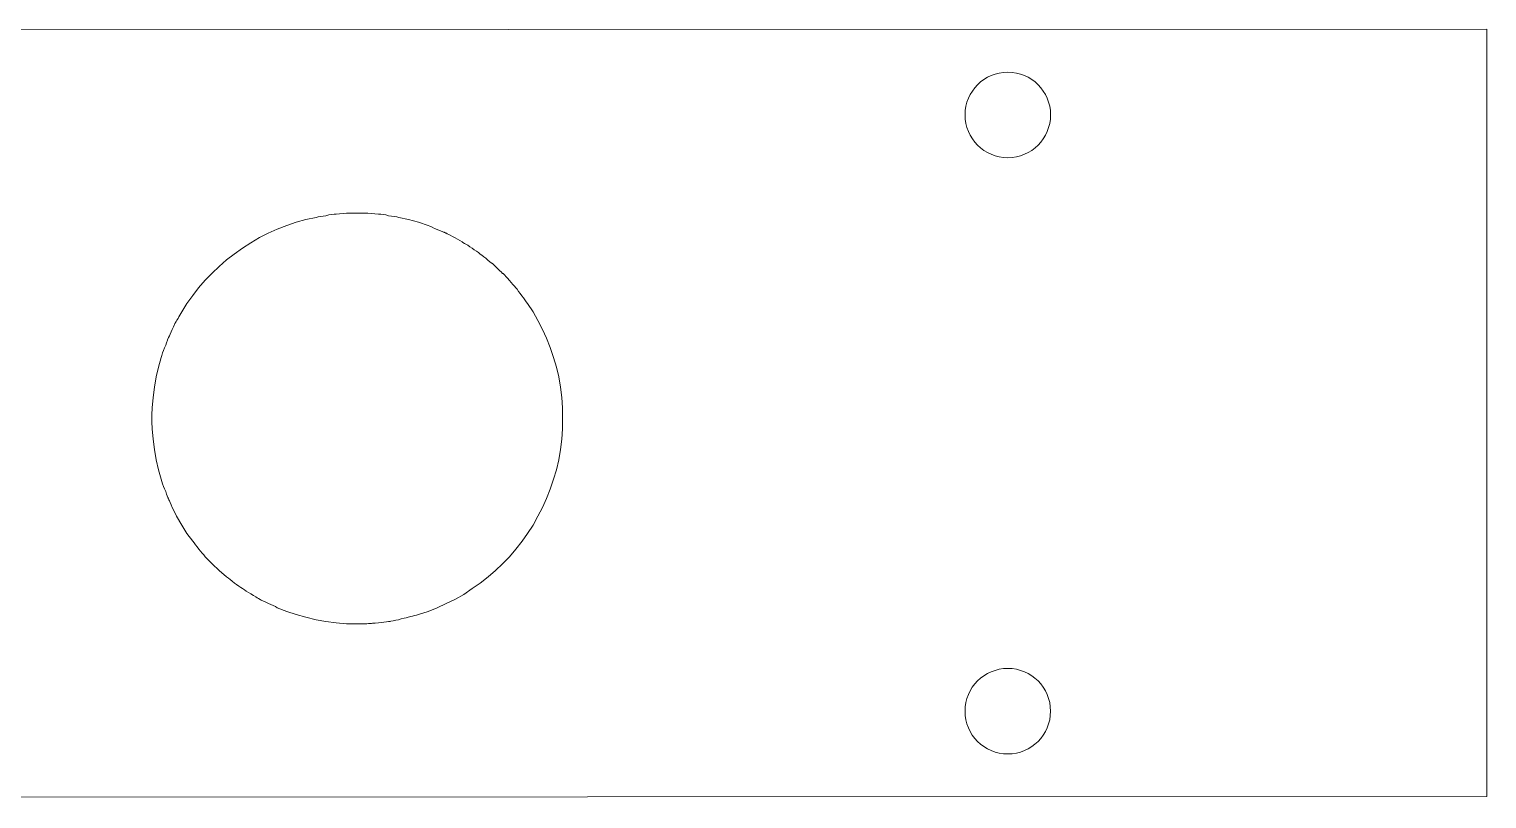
# Model space of a CAD drawing. Header units: centimetres. Extents: x 33 to 211, y -118 to 32.
# Drawn here: x 64.6 to 73.12, y -1.18 to 3.32 of the extents above; entities that cross this region are included whole.
import ezdxf

# ---------------------------------------------------------------- set-up
doc = ezdxf.new("R2010")
doc.units = ezdxf.units.CM
doc.header["$MEASUREMENT"] = 0
doc.layers.add('Layer 1', color=7, linetype='Continuous')

msp = doc.modelspace()

# ---------------------------------------------------------------- linework, layer by layer
at = {"layer": 'Layer 1', "lineweight": 9}
for points, knots in [([(44.52175, 3.30944), (44.52175, 3.30944), (73.12211, 3.32004), (73.12211, 3.32004), (73.12211, 3.32004), (73.12185, -1.16686), (73.12185, -1.16686), (73.12185, -1.16686), (36.32211, -1.17996), (36.32211, -1.17996), (36.32211, -1.17996), (36.32237, 3.30695), (36.32237, 3.30695), (36.32237, 3.30695), (43.34111, 3.30945), (43.34111, 3.30945)], [0, 0, 0, 0, 0.2, 0.2, 0.2, 0.4, 0.4, 0.4, 0.6, 0.6, 0.6, 0.8, 0.8, 0.8, 1, 1, 1, 1]), ([(70.57221, 2.81861), (70.57221, 2.95668), (70.46028, 3.06861), (70.32221, 3.06861), (70.18414, 3.06861), (70.07221, 2.95668), (70.07221, 2.81861), (70.07221, 2.68054), (70.18414, 2.56861), (70.32221, 2.56861), (70.46028, 2.56861), (70.57221, 2.68054), (70.57221, 2.81861)], [0, 0, 0, 0, 0.25, 0.25, 0.25, 0.5, 0.5, 0.5, 0.75, 0.75, 0.75, 1, 1, 1, 1]), ([(70.57201, -0.66739), (70.57201, -0.52932), (70.46008, -0.41739), (70.32201, -0.41739), (70.18394, -0.41739), (70.07201, -0.52932), (70.07201, -0.66739), (70.07201, -0.80546), (70.18393, -0.91739), (70.32201, -0.91739), (70.46008, -0.91739), (70.57201, -0.80546), (70.57201, -0.66739)], [0, 0, 0, 0, 0.25, 0.25, 0.25, 0.5, 0.5, 0.5, 0.75, 0.75, 0.75, 1, 1, 1, 1])]:
    msp.add_open_spline(points, degree=3, knots=knots, dxfattribs=at)
at = {"layer": 'Layer 1', "color": 250, "lineweight": 9}
msp.add_open_spline([(66.52097, 2.24356), (66.52097, 2.24356), (66.45692, 2.24356), (66.45692, 2.24356), (66.45692, 2.24356), (66.39687, 2.23755), (66.39687, 2.23755), (66.39687, 2.23755), (66.38487, 2.23755), (66.38487, 2.23755), (66.38487, 2.23755), (66.37085, 2.23555), (66.37085, 2.23555), (66.37085, 2.23555), (66.35284, 2.23355), (66.35284, 2.23355), (66.35284, 2.23355), (66.33683, 2.22955), (66.33683, 2.22955), (66.33683, 2.22955), (66.32081, 2.22755), (66.32081, 2.22755), (66.32081, 2.22755), (66.3048, 2.22554), (66.3048, 2.22554), (66.3048, 2.22554), (66.29078, 2.22354), (66.29078, 2.22354), (66.29078, 2.22354), (66.27877, 2.21954), (66.27877, 2.21954), (66.27877, 2.21954), (66.21872, 2.20753), (66.21872, 2.20753), (66.21872, 2.20753), (66.16268, 2.19152), (66.16268, 2.19152), (66.16268, 2.19152), (66.10863, 2.1715), (66.10863, 2.1715), (66.10863, 2.1715), (66.05258, 2.15148), (66.05258, 2.15148), (66.05258, 2.15148), (65.99854, 2.12746), (65.99854, 2.12746), (65.99854, 2.12746), (65.9485, 2.10144), (65.9485, 2.10144), (65.9485, 2.10144), (65.89845, 2.07142), (65.89845, 2.07142), (65.89845, 2.07142), (65.84841, 2.03939), (65.84841, 2.03939), (65.84841, 2.03939), (65.80037, 2.00536), (65.80037, 2.00536), (65.80037, 2.00536), (65.75634, 1.97133), (65.75634, 1.97133), (65.75634, 1.97133), (65.7123, 1.9333), (65.7123, 1.9333), (65.7123, 1.9333), (65.67227, 1.89327), (65.67227, 1.89327), (65.67227, 1.89327), (65.63023, 1.85323), (65.63023, 1.85323), (65.63023, 1.85323), (65.5922, 1.8072), (65.5922, 1.8072), (65.5922, 1.8072), (65.55818, 1.76316), (65.55818, 1.76316), (65.55818, 1.76316), (65.52414, 1.71512), (65.52414, 1.71512), (65.52414, 1.71512), (65.49412, 1.66708), (65.49412, 1.66708), (65.49412, 1.66708), (65.48811, 1.65707), (65.48811, 1.65707), (65.48811, 1.65707), (65.48211, 1.64706), (65.48211, 1.64706), (65.48211, 1.64706), (65.4761, 1.63906), (65.4761, 1.63906), (65.4761, 1.63906), (65.4721, 1.62905), (65.4721, 1.62905), (65.4721, 1.62905), (65.46609, 1.61904), (65.46609, 1.61904), (65.46609, 1.61904), (65.46209, 1.61103), (65.46209, 1.61103), (65.46209, 1.61103), (65.46009, 1.60903), (65.46009, 1.60903), (65.46009, 1.60903), (65.46009, 1.60703), (65.46009, 1.60703), (65.46009, 1.60703), (65.45809, 1.60503), (65.45809, 1.60503), (65.45809, 1.60503), (65.45809, 1.60303), (65.45809, 1.60303), (65.45809, 1.60303), (65.45609, 1.60303), (65.45609, 1.60303), (65.45609, 1.60303), (65.45609, 1.60102), (65.45609, 1.60102), (65.45609, 1.60102), (65.45408, 1.59902), (65.45408, 1.59902), (65.45408, 1.59902), (65.45408, 1.59702), (65.45408, 1.59702), (65.45408, 1.59702), (65.45208, 1.59302), (65.45208, 1.59302), (65.45208, 1.59302), (65.44608, 1.57901), (65.44608, 1.57901), (65.44608, 1.57901), (65.43807, 1.56499), (65.43807, 1.56499), (65.43807, 1.56499), (65.43207, 1.55098), (65.43207, 1.55098), (65.43207, 1.55098), (65.42606, 1.53697), (65.42606, 1.53697), (65.42606, 1.53697), (65.42206, 1.52696), (65.42206, 1.52696), (65.42206, 1.52696), (65.41606, 1.51695), (65.41606, 1.51695), (65.41606, 1.51695), (65.41405, 1.51295), (65.41405, 1.51295), (65.41405, 1.51295), (65.41005, 1.50294), (65.41005, 1.50294), (65.41005, 1.50294), (65.41005, 1.50094), (65.41005, 1.50094), (65.41005, 1.50094), (65.40404, 1.48693), (65.40404, 1.48693), (65.40404, 1.48693), (65.40005, 1.47292), (65.40005, 1.47292), (65.40005, 1.47292), (65.39403, 1.4569), (65.39403, 1.4569), (65.39403, 1.4569), (65.38803, 1.44089), (65.38803, 1.44089), (65.38803, 1.44089), (65.38202, 1.42688), (65.38202, 1.42688), (65.38202, 1.42688), (65.37802, 1.41287), (65.37802, 1.41287), (65.37802, 1.41287), (65.37402, 1.40086), (65.37402, 1.40086), (65.37402, 1.40086), (65.358, 1.34481), (65.358, 1.34481), (65.358, 1.34481), (65.34399, 1.28676), (65.34399, 1.28676), (65.34399, 1.28676), (65.33398, 1.22671), (65.33398, 1.22671), (65.33398, 1.22671), (65.32598, 1.16666), (65.32598, 1.16666), (65.32598, 1.16666), (65.32197, 1.10661), (65.32197, 1.10661), (65.32197, 1.10661), (65.32197, 1.0926), (65.32197, 1.0926), (65.32197, 1.0926), (65.31998, 1.07859), (65.31998, 1.07859), (65.31998, 1.07859), (65.31998, 1.06057), (65.31998, 1.06057), (65.31998, 1.06057), (65.31998, 1.04456), (65.31998, 1.04456), (65.31998, 1.04456), (65.31998, 1.02655), (65.31998, 1.02655), (65.31998, 1.02655), (65.31998, 1.01053), (65.31998, 1.01053), (65.31998, 1.01053), (65.32197, 0.99652), (65.32197, 0.99652), (65.32197, 0.99652), (65.32197, 0.98251), (65.32197, 0.98251), (65.32197, 0.98251), (65.32598, 0.92246), (65.32598, 0.92246), (65.32598, 0.92246), (65.33398, 0.86241), (65.33398, 0.86241), (65.33398, 0.86241), (65.34399, 0.80236), (65.34399, 0.80236), (65.34399, 0.80236), (65.358, 0.74431), (65.358, 0.74431), (65.358, 0.74431), (65.37402, 0.68826), (65.37402, 0.68826), (65.37402, 0.68826), (65.37802, 0.67625), (65.37802, 0.67625), (65.37802, 0.67625), (65.38202, 0.66224), (65.38202, 0.66224), (65.38202, 0.66224), (65.38803, 0.64623), (65.38803, 0.64623), (65.38803, 0.64623), (65.39403, 0.63222), (65.39403, 0.63222), (65.39403, 0.63222), (65.40005, 0.6162), (65.40005, 0.6162), (65.40005, 0.6162), (65.40404, 0.60219), (65.40404, 0.60219), (65.40404, 0.60219), (65.40805, 0.59218), (65.40805, 0.59218), (65.40805, 0.59218), (65.41205, 0.58218), (65.41205, 0.58218), (65.41205, 0.58218), (65.41405, 0.58017), (65.41405, 0.58017), (65.41405, 0.58017), (65.41405, 0.57617), (65.41405, 0.57617), (65.41405, 0.57617), (65.41606, 0.57417), (65.41606, 0.57417), (65.41606, 0.57417), (65.41606, 0.57217), (65.41606, 0.57217), (65.41606, 0.57217), (65.41805, 0.56816), (65.41805, 0.56816), (65.41805, 0.56816), (65.42006, 0.56616), (65.42006, 0.56616), (65.42006, 0.56616), (65.42006, 0.56416), (65.42006, 0.56416), (65.42006, 0.56416), (65.42206, 0.56216), (65.42206, 0.56216), (65.42206, 0.56216), (65.42606, 0.55215), (65.42606, 0.55215), (65.42606, 0.55215), (65.43207, 0.53814), (65.43207, 0.53814), (65.43207, 0.53814), (65.43807, 0.52413), (65.43807, 0.52413), (65.43807, 0.52413), (65.44608, 0.51012), (65.44608, 0.51012), (65.44608, 0.51012), (65.45208, 0.4961), (65.45208, 0.4961), (65.45208, 0.4961), (65.46009, 0.48209), (65.46009, 0.48209), (65.46009, 0.48209), (65.46409, 0.47208), (65.46409, 0.47208), (65.46409, 0.47208), (65.49412, 0.42004), (65.49412, 0.42004), (65.49412, 0.42004), (65.52414, 0.372), (65.52414, 0.372), (65.52414, 0.372), (65.55818, 0.32596), (65.55818, 0.32596), (65.55818, 0.32596), (65.56618, 0.31595), (65.56618, 0.31595), (65.56618, 0.31595), (65.57419, 0.30595), (65.57419, 0.30595), (65.57419, 0.30595), (65.58419, 0.29394), (65.58419, 0.29394), (65.58419, 0.29394), (65.5942, 0.27992), (65.5942, 0.27992), (65.5942, 0.27992), (65.60421, 0.26791), (65.60421, 0.26791), (65.60421, 0.26791), (65.61422, 0.2559), (65.61422, 0.2559), (65.61422, 0.2559), (65.62223, 0.2459), (65.62223, 0.2459), (65.62223, 0.2459), (65.63023, 0.23589), (65.63023, 0.23589), (65.63023, 0.23589), (65.67227, 0.19385), (65.67227, 0.19385), (65.67227, 0.19385), (65.7123, 0.15582), (65.7123, 0.15582), (65.7123, 0.15582), (65.75634, 0.11779), (65.75634, 0.11779), (65.75634, 0.11779), (65.76634, 0.10978), (65.76634, 0.10978), (65.76634, 0.10978), (65.77635, 0.10178), (65.77635, 0.10178), (65.77635, 0.10178), (65.78836, 0.09177), (65.78836, 0.09177), (65.78836, 0.09177), (65.80237, 0.08176), (65.80237, 0.08176), (65.80237, 0.08176), (65.81438, 0.07375), (65.81438, 0.07375), (65.81438, 0.07375), (65.8284, 0.06374), (65.8284, 0.06374), (65.8284, 0.06374), (65.8384, 0.05574), (65.8384, 0.05574), (65.8384, 0.05574), (65.84841, 0.04973), (65.84841, 0.04973), (65.84841, 0.04973), (65.86043, 0.04173), (65.86043, 0.04173), (65.86043, 0.04173), (65.87043, 0.03372), (65.87043, 0.03372), (65.87043, 0.03372), (65.88444, 0.02571), (65.88444, 0.02571), (65.88444, 0.02571), (65.89845, 0.01771), (65.89845, 0.01771), (65.89845, 0.01771), (65.91247, 0.0097), (65.91247, 0.0097), (65.91247, 0.0097), (65.92648, 0.00169), (65.92648, 0.00169), (65.92648, 0.00169), (65.93448, -0.00431), (65.93448, -0.00431), (65.93448, -0.00431), (65.94249, -0.00832), (65.94249, -0.00832), (65.94249, -0.00832), (65.9525, -0.01432), (65.9525, -0.01432), (65.9525, -0.01432), (65.9585, -0.01832), (65.9585, -0.01832), (65.9585, -0.01832), (65.97252, -0.02433), (65.97252, -0.02433), (65.97252, -0.02433), (65.98453, -0.03033), (65.98453, -0.03033), (65.98453, -0.03033), (66.00054, -0.03834), (66.00054, -0.03834), (66.00054, -0.03834), (66.01455, -0.04435), (66.01455, -0.04435), (66.01455, -0.04435), (66.02856, -0.05035), (66.02856, -0.05035), (66.02856, -0.05035), (66.04257, -0.05636), (66.04257, -0.05636), (66.04257, -0.05636), (66.05258, -0.06236), (66.05258, -0.06236), (66.05258, -0.06236), (66.10863, -0.08438), (66.10863, -0.08438), (66.10863, -0.08438), (66.16268, -0.10239), (66.16268, -0.10239), (66.16268, -0.10239), (66.21872, -0.11841), (66.21872, -0.11841), (66.21872, -0.11841), (66.27877, -0.13242), (66.27877, -0.13242), (66.27877, -0.13242), (66.33683, -0.14243), (66.33683, -0.14243), (66.33683, -0.14243), (66.39687, -0.15043), (66.39687, -0.15043), (66.39687, -0.15043), (66.45692, -0.15644), (66.45692, -0.15644), (66.45692, -0.15644), (66.47093, -0.15644), (66.47093, -0.15644), (66.47093, -0.15644), (66.48694, -0.15644), (66.48694, -0.15644), (66.48694, -0.15644), (66.50296, -0.15644), (66.50296, -0.15644), (66.50296, -0.15644), (66.51897, -0.15644), (66.51897, -0.15644), (66.51897, -0.15644), (66.53699, -0.15644), (66.53699, -0.15644), (66.53699, -0.15644), (66.553, -0.15644), (66.553, -0.15644), (66.553, -0.15644), (66.56301, -0.15644), (66.56301, -0.15644), (66.56301, -0.15644), (66.57503, -0.15644), (66.57503, -0.15644), (66.57503, -0.15644), (66.58503, -0.15444), (66.58503, -0.15444), (66.58503, -0.15444), (66.59104, -0.15444), (66.59104, -0.15444), (66.59104, -0.15444), (66.60304, -0.15444), (66.60304, -0.15444), (66.60304, -0.15444), (66.60905, -0.15244), (66.60905, -0.15244), (66.60905, -0.15244), (66.62506, -0.15244), (66.62506, -0.15244), (66.62506, -0.15244), (66.64307, -0.15043), (66.64307, -0.15043), (66.64307, -0.15043), (66.65909, -0.14843), (66.65909, -0.14843), (66.65909, -0.14843), (66.6751, -0.14643), (66.6751, -0.14643), (66.6751, -0.14643), (66.69111, -0.14443), (66.69111, -0.14443), (66.69111, -0.14443), (66.70313, -0.14243), (66.70313, -0.14243), (66.70313, -0.14243), (66.71313, -0.14243), (66.71313, -0.14243), (66.71313, -0.14243), (66.71513, -0.14043), (66.71513, -0.14043), (66.71513, -0.14043), (66.72915, -0.13842), (66.72915, -0.13842), (66.72915, -0.13842), (66.74516, -0.13442), (66.74516, -0.13442), (66.74516, -0.13442), (66.76117, -0.13242), (66.76117, -0.13242), (66.76117, -0.13242), (66.77719, -0.12842), (66.77719, -0.12842), (66.77719, -0.12842), (66.7932, -0.12441), (66.7932, -0.12441), (66.7932, -0.12441), (66.80521, -0.12241), (66.80521, -0.12241), (66.80521, -0.12241), (66.81722, -0.11841), (66.81722, -0.11841), (66.81722, -0.11841), (66.83323, -0.1144), (66.83323, -0.1144), (66.83323, -0.1144), (66.84324, -0.1124), (66.84324, -0.1124), (66.84324, -0.1124), (66.85525, -0.1084), (66.85525, -0.1084), (66.85525, -0.1084), (66.86526, -0.1064), (66.86526, -0.1064), (66.86526, -0.1064), (66.87728, -0.10239), (66.87728, -0.10239), (66.87728, -0.10239), (66.93332, -0.08438), (66.93332, -0.08438), (66.93332, -0.08438), (66.98736, -0.06236), (66.98736, -0.06236), (66.98736, -0.06236), (67.0394, -0.03834), (67.0394, -0.03834), (67.0394, -0.03834), (67.09345, -0.01232), (67.09345, -0.01232), (67.09345, -0.01232), (67.14349, 0.0157), (67.14349, 0.0157), (67.14349, 0.0157), (67.19153, 0.04973), (67.19153, 0.04973), (67.19153, 0.04973), (67.23757, 0.08176), (67.23757, 0.08176), (67.23757, 0.08176), (67.28561, 0.11779), (67.28561, 0.11779), (67.28561, 0.11779), (67.32765, 0.15582), (67.32765, 0.15582), (67.32765, 0.15582), (67.36969, 0.19385), (67.36969, 0.19385), (67.36969, 0.19385), (67.40971, 0.23589), (67.40971, 0.23589), (67.40971, 0.23589), (67.44574, 0.27992), (67.44574, 0.27992), (67.44574, 0.27992), (67.48378, 0.32596), (67.48378, 0.32596), (67.48378, 0.32596), (67.5158, 0.372), (67.5158, 0.372), (67.5158, 0.372), (67.54783, 0.42004), (67.54783, 0.42004), (67.54783, 0.42004), (67.57586, 0.47208), (67.57586, 0.47208), (67.57586, 0.47208), (67.60187, 0.52413), (67.60187, 0.52413), (67.60187, 0.52413), (67.62589, 0.57617), (67.62589, 0.57617), (67.62589, 0.57617), (67.64791, 0.63022), (67.64791, 0.63022), (67.64791, 0.63022), (67.66593, 0.68826), (67.66593, 0.68826), (67.66593, 0.68826), (67.68394, 0.74431), (67.68394, 0.74431), (67.68394, 0.74431), (67.69795, 0.80236), (67.69795, 0.80236), (67.69795, 0.80236), (67.70796, 0.86241), (67.70796, 0.86241), (67.70796, 0.86241), (67.71597, 0.92246), (67.71597, 0.92246), (67.71597, 0.92246), (67.71998, 0.98251), (67.71998, 0.98251), (67.71998, 0.98251), (67.71998, 0.99652), (67.71998, 0.99652), (67.71998, 0.99652), (67.71998, 1.01053), (67.71998, 1.01053), (67.71998, 1.01053), (67.71998, 1.02655), (67.71998, 1.02655), (67.71998, 1.02655), (67.71998, 1.04456), (67.71998, 1.04456), (67.71998, 1.04456), (67.71998, 1.06057), (67.71998, 1.06057), (67.71998, 1.06057), (67.71998, 1.07859), (67.71998, 1.07859), (67.71998, 1.07859), (67.71998, 1.0926), (67.71998, 1.0926), (67.71998, 1.0926), (67.71998, 1.10661), (67.71998, 1.10661), (67.71998, 1.10661), (67.71597, 1.16666), (67.71597, 1.16666), (67.71597, 1.16666), (67.70796, 1.22671), (67.70796, 1.22671), (67.70796, 1.22671), (67.69795, 1.28676), (67.69795, 1.28676), (67.69795, 1.28676), (67.68394, 1.34481), (67.68394, 1.34481), (67.68394, 1.34481), (67.66593, 1.40086), (67.66593, 1.40086), (67.66593, 1.40086), (67.64791, 1.45891), (67.64791, 1.45891), (67.64791, 1.45891), (67.62589, 1.51295), (67.62589, 1.51295), (67.62589, 1.51295), (67.60187, 1.56499), (67.60187, 1.56499), (67.60187, 1.56499), (67.57586, 1.61704), (67.57586, 1.61704), (67.57586, 1.61704), (67.54783, 1.66708), (67.54783, 1.66708), (67.54783, 1.66708), (67.5158, 1.71512), (67.5158, 1.71512), (67.5158, 1.71512), (67.5078, 1.72513), (67.5078, 1.72513), (67.5078, 1.72513), (67.49979, 1.73714), (67.49979, 1.73714), (67.49979, 1.73714), (67.49178, 1.74915), (67.49178, 1.74915), (67.49178, 1.74915), (67.48177, 1.76116), (67.48177, 1.76116), (67.48177, 1.76116), (67.47177, 1.77517), (67.47177, 1.77517), (67.47177, 1.77517), (67.46176, 1.78718), (67.46176, 1.78718), (67.46176, 1.78718), (67.45375, 1.79919), (67.45375, 1.79919), (67.45375, 1.79919), (67.44574, 1.8072), (67.44574, 1.8072), (67.44574, 1.8072), (67.43974, 1.8172), (67.43974, 1.8172), (67.43974, 1.8172), (67.42973, 1.82721), (67.42973, 1.82721), (67.42973, 1.82721), (67.41972, 1.83922), (67.41972, 1.83922), (67.41972, 1.83922), (67.40971, 1.85123), (67.40971, 1.85123), (67.40971, 1.85123), (67.3977, 1.86324), (67.3977, 1.86324), (67.3977, 1.86324), (67.3877, 1.87325), (67.3877, 1.87325), (67.3877, 1.87325), (67.38169, 1.88126), (67.38169, 1.88126), (67.38169, 1.88126), (67.37368, 1.88926), (67.37368, 1.88926), (67.37368, 1.88926), (67.37368, 1.88926), (67.37368, 1.88926), (67.37368, 1.88926), (67.37168, 1.89127), (67.37168, 1.89127), (67.37168, 1.89127), (67.36969, 1.89127), (67.36969, 1.89127), (67.36969, 1.89127), (67.36768, 1.89327), (67.36768, 1.89327), (67.36768, 1.89327), (67.36568, 1.89527), (67.36568, 1.89527), (67.36568, 1.89527), (67.36568, 1.89727), (67.36568, 1.89727), (67.36568, 1.89727), (67.36368, 1.89927), (67.36368, 1.89927), (67.36368, 1.89927), (67.36167, 1.90127), (67.36167, 1.90127), (67.36167, 1.90127), (67.35367, 1.90728), (67.35367, 1.90728), (67.35367, 1.90728), (67.34566, 1.91529), (67.34566, 1.91529), (67.34566, 1.91529), (67.33766, 1.92329), (67.33766, 1.92329), (67.33766, 1.92329), (67.32965, 1.9313), (67.32965, 1.9313), (67.32965, 1.9313), (67.32165, 1.9373), (67.32165, 1.9373), (67.32165, 1.9373), (67.31764, 1.94131), (67.31764, 1.94131), (67.31764, 1.94131), (67.30963, 1.94931), (67.30963, 1.94931), (67.30963, 1.94931), (67.30763, 1.94931), (67.30763, 1.94931), (67.30763, 1.94931), (67.29562, 1.95932), (67.29562, 1.95932), (67.29562, 1.95932), (67.28361, 1.96933), (67.28361, 1.96933), (67.28361, 1.96933), (67.2716, 1.98134), (67.2716, 1.98134), (67.2716, 1.98134), (67.25959, 1.98935), (67.25959, 1.98935), (67.25959, 1.98935), (67.24758, 1.99936), (67.24758, 1.99936), (67.24758, 1.99936), (67.23757, 2.00536), (67.23757, 2.00536), (67.23757, 2.00536), (67.22756, 2.01337), (67.22756, 2.01337), (67.22756, 2.01337), (67.21755, 2.02137), (67.21755, 2.02137), (67.21755, 2.02137), (67.20354, 2.02938), (67.20354, 2.02938), (67.20354, 2.02938), (67.19153, 2.03939), (67.19153, 2.03939), (67.19153, 2.03939), (67.17752, 2.0474), (67.17752, 2.0474), (67.17752, 2.0474), (67.16551, 2.0574), (67.16551, 2.0574), (67.16551, 2.0574), (67.1575, 2.06141), (67.1575, 2.06141), (67.1575, 2.06141), (67.1475, 2.06741), (67.1475, 2.06741), (67.1475, 2.06741), (67.13749, 2.07342), (67.13749, 2.07342), (67.13749, 2.07342), (67.13348, 2.07742), (67.13348, 2.07742), (67.13348, 2.07742), (67.11947, 2.08343), (67.11947, 2.08343), (67.11947, 2.08343), (67.10546, 2.09143), (67.10546, 2.09143), (67.10546, 2.09143), (67.09145, 2.09944), (67.09145, 2.09944), (67.09145, 2.09944), (67.07744, 2.10745), (67.07744, 2.10745), (67.07744, 2.10745), (67.06342, 2.11545), (67.06342, 2.11545), (67.06342, 2.11545), (67.05542, 2.11946), (67.05542, 2.11946), (67.05542, 2.11946), (67.04541, 2.12346), (67.04541, 2.12346), (67.04541, 2.12346), (67.04341, 2.12546), (67.04341, 2.12546), (67.04341, 2.12546), (67.04141, 2.12746), (67.04141, 2.12746), (67.04141, 2.12746), (67.0374, 2.12746), (67.0374, 2.12746), (67.0374, 2.12746), (67.03541, 2.12946), (67.03541, 2.12946), (67.03541, 2.12946), (67.0314, 2.13147), (67.0314, 2.13147), (67.0314, 2.13147), (67.0294, 2.13147), (67.0294, 2.13147), (67.0294, 2.13147), (67.02739, 2.13347), (67.02739, 2.13347), (67.02739, 2.13347), (67.02339, 2.13347), (67.02339, 2.13347), (67.02339, 2.13347), (67.01538, 2.13747), (67.01538, 2.13747), (67.01538, 2.13747), (67.00137, 2.14348), (67.00137, 2.14348), (67.00137, 2.14348), (66.98736, 2.14948), (66.98736, 2.14948), (66.98736, 2.14948), (66.97135, 2.15549), (66.97135, 2.15549), (66.97135, 2.15549), (66.95734, 2.16149), (66.95734, 2.16149), (66.95734, 2.16149), (66.94332, 2.1675), (66.94332, 2.1675), (66.94332, 2.1675), (66.93332, 2.1715), (66.93332, 2.1715), (66.93332, 2.1715), (66.87728, 2.19152), (66.87728, 2.19152), (66.87728, 2.19152), (66.81922, 2.20753), (66.81922, 2.20753), (66.81922, 2.20753), (66.76317, 2.21954), (66.76317, 2.21954), (66.76317, 2.21954), (66.75116, 2.22354), (66.75116, 2.22354), (66.75116, 2.22354), (66.73515, 2.22554), (66.73515, 2.22554), (66.73515, 2.22554), (66.71914, 2.22755), (66.71914, 2.22755), (66.71914, 2.22755), (66.70313, 2.22955), (66.70313, 2.22955), (66.70313, 2.22955), (66.68712, 2.23355), (66.68712, 2.23355), (66.68712, 2.23355), (66.67111, 2.23555), (66.67111, 2.23555), (66.67111, 2.23555), (66.65709, 2.23755), (66.65709, 2.23755), (66.65709, 2.23755), (66.64307, 2.23755), (66.64307, 2.23755), (66.64307, 2.23755), (66.58102, 2.24356), (66.58102, 2.24356), (66.58102, 2.24356), (66.52097, 2.24356), (66.52097, 2.24356)], degree=3, knots=[0, 0, 0, 0, 0.0032895, 0.0032895, 0.0032895, 0.0065789, 0.0065789, 0.0065789, 0.0098684, 0.0098684, 0.0098684, 0.0131579, 0.0131579, 0.0131579, 0.0164474, 0.0164474, 0.0164474, 0.0197368, 0.0197368, 0.0197368, 0.0230263, 0.0230263, 0.0230263, 0.0263158, 0.0263158, 0.0263158, 0.0296053, 0.0296053, 0.0296053, 0.0328947, 0.0328947, 0.0328947, 0.0361842, 0.0361842, 0.0361842, 0.0394737, 0.0394737, 0.0394737, 0.0427632, 0.0427632, 0.0427632, 0.0460526, 0.0460526, 0.0460526, 0.0493421, 0.0493421, 0.0493421, 0.0526316, 0.0526316, 0.0526316, 0.0559211, 0.0559211, 0.0559211, 0.0592105, 0.0592105, 0.0592105, 0.0625, 0.0625, 0.0625, 0.0657895, 0.0657895, 0.0657895, 0.0690789, 0.0690789, 0.0690789, 0.0723684, 0.0723684, 0.0723684, 0.0756579, 0.0756579, 0.0756579, 0.0789474, 0.0789474, 0.0789474, 0.0822368, 0.0822368, 0.0822368, 0.0855263, 0.0855263, 0.0855263, 0.0888158, 0.0888158, 0.0888158, 0.0921053, 0.0921053, 0.0921053, 0.0953947, 0.0953947, 0.0953947, 0.0986842, 0.0986842, 0.0986842, 0.1019737, 0.1019737, 0.1019737, 0.1052632, 0.1052632, 0.1052632, 0.1085526, 0.1085526, 0.1085526, 0.1118421, 0.1118421, 0.1118421, 0.1151316, 0.1151316, 0.1151316, 0.1184211, 0.1184211, 0.1184211, 0.1217105, 0.1217105, 0.1217105, 0.125, 0.125, 0.125, 0.1282895, 0.1282895, 0.1282895, 0.1315789, 0.1315789, 0.1315789, 0.1348684, 0.1348684, 0.1348684, 0.1381579, 0.1381579, 0.1381579, 0.1414474, 0.1414474, 0.1414474, 0.1447368, 0.1447368, 0.1447368, 0.1480263, 0.1480263, 0.1480263, 0.1513158, 0.1513158, 0.1513158, 0.1546053, 0.1546053, 0.1546053, 0.1578947, 0.1578947, 0.1578947, 0.1611842, 0.1611842, 0.1611842, 0.1644737, 0.1644737, 0.1644737, 0.1677632, 0.1677632, 0.1677632, 0.1710526, 0.1710526, 0.1710526, 0.1743421, 0.1743421, 0.1743421, 0.1776316, 0.1776316, 0.1776316, 0.1809211, 0.1809211, 0.1809211, 0.1842105, 0.1842105, 0.1842105, 0.1875, 0.1875, 0.1875, 0.1907895, 0.1907895, 0.1907895, 0.1940789, 0.1940789, 0.1940789, 0.1973684, 0.1973684, 0.1973684, 0.2006579, 0.2006579, 0.2006579, 0.2039474, 0.2039474, 0.2039474, 0.2072368, 0.2072368, 0.2072368, 0.2105263, 0.2105263, 0.2105263, 0.2138158, 0.2138158, 0.2138158, 0.2171053, 0.2171053, 0.2171053, 0.2203947, 0.2203947, 0.2203947, 0.2236842, 0.2236842, 0.2236842, 0.2269737, 0.2269737, 0.2269737, 0.2302632, 0.2302632, 0.2302632, 0.2335526, 0.2335526, 0.2335526, 0.2368421, 0.2368421, 0.2368421, 0.2401316, 0.2401316, 0.2401316, 0.2434211, 0.2434211, 0.2434211, 0.2467105, 0.2467105, 0.2467105, 0.25, 0.25, 0.25, 0.2532895, 0.2532895, 0.2532895, 0.2565789, 0.2565789, 0.2565789, 0.2598684, 0.2598684, 0.2598684, 0.2631579, 0.2631579, 0.2631579, 0.2664474, 0.2664474, 0.2664474, 0.2697368, 0.2697368, 0.2697368, 0.2730263, 0.2730263, 0.2730263, 0.2763158, 0.2763158, 0.2763158, 0.2796053, 0.2796053, 0.2796053, 0.2828947, 0.2828947, 0.2828947, 0.2861842, 0.2861842, 0.2861842, 0.2894737, 0.2894737, 0.2894737, 0.2927632, 0.2927632, 0.2927632, 0.2960526, 0.2960526, 0.2960526, 0.2993421, 0.2993421, 0.2993421, 0.3026316, 0.3026316, 0.3026316, 0.3059211, 0.3059211, 0.3059211, 0.3092105, 0.3092105, 0.3092105, 0.3125, 0.3125, 0.3125, 0.3157895, 0.3157895, 0.3157895, 0.3190789, 0.3190789, 0.3190789, 0.3223684, 0.3223684, 0.3223684, 0.3256579, 0.3256579, 0.3256579, 0.3289474, 0.3289474, 0.3289474, 0.3322368, 0.3322368, 0.3322368, 0.3355263, 0.3355263, 0.3355263, 0.3388158, 0.3388158, 0.3388158, 0.3421053, 0.3421053, 0.3421053, 0.3453947, 0.3453947, 0.3453947, 0.3486842, 0.3486842, 0.3486842, 0.3519737, 0.3519737, 0.3519737, 0.3552632, 0.3552632, 0.3552632, 0.3585526, 0.3585526, 0.3585526, 0.3618421, 0.3618421, 0.3618421, 0.3651316, 0.3651316, 0.3651316, 0.3684211, 0.3684211, 0.3684211, 0.3717105, 0.3717105, 0.3717105, 0.375, 0.375, 0.375, 0.3782895, 0.3782895, 0.3782895, 0.3815789, 0.3815789, 0.3815789, 0.3848684, 0.3848684, 0.3848684, 0.3881579, 0.3881579, 0.3881579, 0.3914474, 0.3914474, 0.3914474, 0.3947368, 0.3947368, 0.3947368, 0.3980263, 0.3980263, 0.3980263, 0.4013158, 0.4013158, 0.4013158, 0.4046053, 0.4046053, 0.4046053, 0.4078947, 0.4078947, 0.4078947, 0.4111842, 0.4111842, 0.4111842, 0.4144737, 0.4144737, 0.4144737, 0.4177632, 0.4177632, 0.4177632, 0.4210526, 0.4210526, 0.4210526, 0.4243421, 0.4243421, 0.4243421, 0.4276316, 0.4276316, 0.4276316, 0.4309211, 0.4309211, 0.4309211, 0.4342105, 0.4342105, 0.4342105, 0.4375, 0.4375, 0.4375, 0.4407895, 0.4407895, 0.4407895, 0.4440789, 0.4440789, 0.4440789, 0.4473684, 0.4473684, 0.4473684, 0.4506579, 0.4506579, 0.4506579, 0.4539474, 0.4539474, 0.4539474, 0.4572368, 0.4572368, 0.4572368, 0.4605263, 0.4605263, 0.4605263, 0.4638158, 0.4638158, 0.4638158, 0.4671053, 0.4671053, 0.4671053, 0.4703947, 0.4703947, 0.4703947, 0.4736842, 0.4736842, 0.4736842, 0.4769737, 0.4769737, 0.4769737, 0.4802632, 0.4802632, 0.4802632, 0.4835526, 0.4835526, 0.4835526, 0.4868421, 0.4868421, 0.4868421, 0.4901316, 0.4901316, 0.4901316, 0.4934211, 0.4934211, 0.4934211, 0.4967105, 0.4967105, 0.4967105, 0.5, 0.5, 0.5, 0.5032895, 0.5032895, 0.5032895, 0.5065789, 0.5065789, 0.5065789, 0.5098684, 0.5098684, 0.5098684, 0.5131579, 0.5131579, 0.5131579, 0.5164474, 0.5164474, 0.5164474, 0.5197368, 0.5197368, 0.5197368, 0.5230263, 0.5230263, 0.5230263, 0.5263158, 0.5263158, 0.5263158, 0.5296053, 0.5296053, 0.5296053, 0.5328947, 0.5328947, 0.5328947, 0.5361842, 0.5361842, 0.5361842, 0.5394737, 0.5394737, 0.5394737, 0.5427632, 0.5427632, 0.5427632, 0.5460526, 0.5460526, 0.5460526, 0.5493421, 0.5493421, 0.5493421, 0.5526316, 0.5526316, 0.5526316, 0.5559211, 0.5559211, 0.5559211, 0.5592105, 0.5592105, 0.5592105, 0.5625, 0.5625, 0.5625, 0.5657895, 0.5657895, 0.5657895, 0.5690789, 0.5690789, 0.5690789, 0.5723684, 0.5723684, 0.5723684, 0.5756579, 0.5756579, 0.5756579, 0.5789474, 0.5789474, 0.5789474, 0.5822368, 0.5822368, 0.5822368, 0.5855263, 0.5855263, 0.5855263, 0.5888158, 0.5888158, 0.5888158, 0.5921053, 0.5921053, 0.5921053, 0.5953947, 0.5953947, 0.5953947, 0.5986842, 0.5986842, 0.5986842, 0.6019737, 0.6019737, 0.6019737, 0.6052632, 0.6052632, 0.6052632, 0.6085526, 0.6085526, 0.6085526, 0.6118421, 0.6118421, 0.6118421, 0.6151316, 0.6151316, 0.6151316, 0.6184211, 0.6184211, 0.6184211, 0.6217105, 0.6217105, 0.6217105, 0.625, 0.625, 0.625, 0.6282895, 0.6282895, 0.6282895, 0.6315789, 0.6315789, 0.6315789, 0.6348684, 0.6348684, 0.6348684, 0.6381579, 0.6381579, 0.6381579, 0.6414474, 0.6414474, 0.6414474, 0.6447368, 0.6447368, 0.6447368, 0.6480263, 0.6480263, 0.6480263, 0.6513158, 0.6513158, 0.6513158, 0.6546053, 0.6546053, 0.6546053, 0.6578947, 0.6578947, 0.6578947, 0.6611842, 0.6611842, 0.6611842, 0.6644737, 0.6644737, 0.6644737, 0.6677632, 0.6677632, 0.6677632, 0.6710526, 0.6710526, 0.6710526, 0.6743421, 0.6743421, 0.6743421, 0.6776316, 0.6776316, 0.6776316, 0.6809211, 0.6809211, 0.6809211, 0.6842105, 0.6842105, 0.6842105, 0.6875, 0.6875, 0.6875, 0.6907895, 0.6907895, 0.6907895, 0.6940789, 0.6940789, 0.6940789, 0.6973684, 0.6973684, 0.6973684, 0.7006579, 0.7006579, 0.7006579, 0.7039474, 0.7039474, 0.7039474, 0.7072368, 0.7072368, 0.7072368, 0.7105263, 0.7105263, 0.7105263, 0.7138158, 0.7138158, 0.7138158, 0.7171053, 0.7171053, 0.7171053, 0.7203947, 0.7203947, 0.7203947, 0.7236842, 0.7236842, 0.7236842, 0.7269737, 0.7269737, 0.7269737, 0.7302632, 0.7302632, 0.7302632, 0.7335526, 0.7335526, 0.7335526, 0.7368421, 0.7368421, 0.7368421, 0.7401316, 0.7401316, 0.7401316, 0.7434211, 0.7434211, 0.7434211, 0.7467105, 0.7467105, 0.7467105, 0.75, 0.75, 0.75, 0.7532895, 0.7532895, 0.7532895, 0.7565789, 0.7565789, 0.7565789, 0.7598684, 0.7598684, 0.7598684, 0.7631579, 0.7631579, 0.7631579, 0.7664474, 0.7664474, 0.7664474, 0.7697368, 0.7697368, 0.7697368, 0.7730263, 0.7730263, 0.7730263, 0.7763158, 0.7763158, 0.7763158, 0.7796053, 0.7796053, 0.7796053, 0.7828947, 0.7828947, 0.7828947, 0.7861842, 0.7861842, 0.7861842, 0.7894737, 0.7894737, 0.7894737, 0.7927632, 0.7927632, 0.7927632, 0.7960526, 0.7960526, 0.7960526, 0.7993421, 0.7993421, 0.7993421, 0.8026316, 0.8026316, 0.8026316, 0.8059211, 0.8059211, 0.8059211, 0.8092105, 0.8092105, 0.8092105, 0.8125, 0.8125, 0.8125, 0.8157895, 0.8157895, 0.8157895, 0.8190789, 0.8190789, 0.8190789, 0.8223684, 0.8223684, 0.8223684, 0.8256579, 0.8256579, 0.8256579, 0.8289474, 0.8289474, 0.8289474, 0.8322368, 0.8322368, 0.8322368, 0.8355263, 0.8355263, 0.8355263, 0.8388158, 0.8388158, 0.8388158, 0.8421053, 0.8421053, 0.8421053, 0.8453947, 0.8453947, 0.8453947, 0.8486842, 0.8486842, 0.8486842, 0.8519737, 0.8519737, 0.8519737, 0.8552632, 0.8552632, 0.8552632, 0.8585526, 0.8585526, 0.8585526, 0.8618421, 0.8618421, 0.8618421, 0.8651316, 0.8651316, 0.8651316, 0.8684211, 0.8684211, 0.8684211, 0.8717105, 0.8717105, 0.8717105, 0.875, 0.875, 0.875, 0.8782895, 0.8782895, 0.8782895, 0.8815789, 0.8815789, 0.8815789, 0.8848684, 0.8848684, 0.8848684, 0.8881579, 0.8881579, 0.8881579, 0.8914474, 0.8914474, 0.8914474, 0.8947368, 0.8947368, 0.8947368, 0.8980263, 0.8980263, 0.8980263, 0.9013158, 0.9013158, 0.9013158, 0.9046053, 0.9046053, 0.9046053, 0.9078947, 0.9078947, 0.9078947, 0.9111842, 0.9111842, 0.9111842, 0.9144737, 0.9144737, 0.9144737, 0.9177632, 0.9177632, 0.9177632, 0.9210526, 0.9210526, 0.9210526, 0.9243421, 0.9243421, 0.9243421, 0.9276316, 0.9276316, 0.9276316, 0.9309211, 0.9309211, 0.9309211, 0.9342105, 0.9342105, 0.9342105, 0.9375, 0.9375, 0.9375, 0.9407895, 0.9407895, 0.9407895, 0.9440789, 0.9440789, 0.9440789, 0.9473684, 0.9473684, 0.9473684, 0.9506579, 0.9506579, 0.9506579, 0.9539474, 0.9539474, 0.9539474, 0.9572368, 0.9572368, 0.9572368, 0.9605263, 0.9605263, 0.9605263, 0.9638158, 0.9638158, 0.9638158, 0.9671053, 0.9671053, 0.9671053, 0.9703947, 0.9703947, 0.9703947, 0.9736842, 0.9736842, 0.9736842, 0.9769737, 0.9769737, 0.9769737, 0.9802632, 0.9802632, 0.9802632, 0.9835526, 0.9835526, 0.9835526, 0.9868421, 0.9868421, 0.9868421, 0.9901316, 0.9901316, 0.9901316, 0.9934211, 0.9934211, 0.9934211, 0.9967105, 0.9967105, 0.9967105, 1, 1, 1, 1], dxfattribs=at)

doc.saveas('drawing.dxf')
